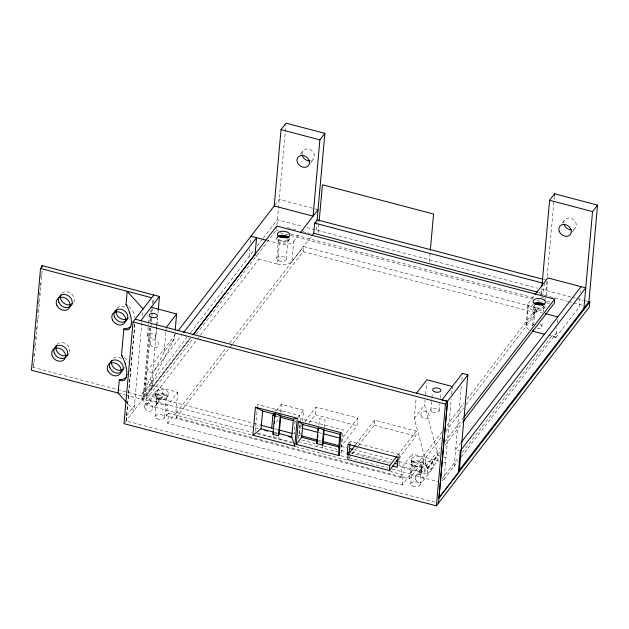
<?xml version="1.0" encoding="UTF-8"?>
<svg xmlns="http://www.w3.org/2000/svg" width="629" height="629" viewBox="0 0 629 629"><rect width="100%" height="100%" fill="white"/><g stroke="black" fill="none" stroke-linecap="round" stroke-linejoin="round"><path stroke-width="0.47" stroke-dasharray="3.15 2.36" d="M156.582 401.404L156.189 404.997L156.464 404.526M421.281 473.126L421.689 468.228L419.26 471.451M32.983 365.323L33.251 362.39M33.769 356.517L34.123 352.61M34.556 347.719L34.815 344.778M35.342 338.913L35.601 335.98M36.128 330.107L36.388 327.174M36.914 321.301L37.174 318.368M37.701 312.503L38.047 308.587M38.487 303.697L38.746 300.764M39.273 294.891L39.533 291.958M40.059 286.093L40.319 283.152M40.846 277.287L41.105 274.354M33.565 367.478L42.206 270.635M134.74 324.069L126.099 420.919L437.54 502.846M126.201 420.95L134.842 324.108M141.847 322.598L133.993 410.658L127.64 403.606M142.461 315.766L142.98 309.908M147.39 335.674L148.428 324.045M148.515 323.078L149.034 317.268M144.356 383.556L177.7 392.331L167.377 405.752L141.902 399.045L142.351 393.958L164.106 352.012L174.43 338.599L175.106 331.019M177.7 392.331L175.884 412.679L146.706 404.997L142.877 400.091L149.332 327.748M149.859 321.891L150.205 317.991M150.732 312.133L150.905 310.183M143.962 396.522L150.079 328.047M150.685 321.199L150.952 318.266M151.471 312.393L151.731 309.46M152.257 303.595L152.698 298.696M150.834 328.244L144.717 396.718L32.81 367.281M150.921 327.269L152.58 308.682M153.099 302.808L153.625 296.943M258.228 428.648L146.313 399.211L146.675 395.138L190.839 337.742M155.717 336.09L156.582 326.404M156.668 325.437L157.274 318.651M151.18 389.304L156.495 329.738M156.582 328.755L156.841 325.822M156.928 324.847L157.541 317.999M157.981 313.108L158.241 310.168M155.418 396.27L155.78 392.197M155.088 416.705L156.141 404.903L158.579 401.782M156.904 396.356L156.566 401.247M164.106 352.012L165.883 332.112M165.97 331.168L166.221 328.322M164.601 417.255L166.418 396.907M167.904 397.001L168.265 392.928M389.776 471.357L403.063 474.856L400.948 477.608L166.465 415.926L167.377 405.752M439.404 461.175L412.184 454.012L410.367 474.36L402.151 485.03L167.676 423.348L168.58 413.174L251.175 434.898M441 437.627L409.424 478.928L176.199 417.577L176.655 412.49L226.102 347.813M249.1 256.569L249.792 248.817M250.311 243.006L250.829 237.196M255.122 431.486L257.277 407.372M257.363 406.405L257.528 404.478L299.388 415.486L298.956 420.314M196.445 334.054L276.422 230.12L276.713 226.865M276.941 224.883L285.936 124.133M277.059 238.179L277.35 234.924M276.736 258.613L278.545 238.265A4.773 2.461 5.1 0 0 283.852 241.041A4.773 2.461 5.1 0 0 287.956 238.32M255.107 254.242L258.928 259.156L277.523 264.046L279.339 243.698A11.18 5.779 5.1 0 0 293.727 241.284L299.585 233.673M286.25 259.172L288.066 238.823M273.19 437.226L273.34 435.535M275.533 410.949L275.691 409.251M277.523 264.046A11.18 5.779 5.1 0 0 291.911 261.633L293.727 241.284M280.628 412.144L281.32 404.321L303.555 410.171L302.51 421.91M278.733 438.688L278.883 436.99M281.077 412.404L281.234 410.713M232.793 343.544L303.092 251.6L303.548 246.513L536.773 307.864L536.317 312.951L466.018 404.903M295.095 421.163L293.955 433.884L295.087 432.414M316.238 230.017L317.15 219.843M298.649 438.735L299.923 424.426M300.261 420.612L300.434 418.702L343.182 429.953L341.146 452.841L299.341 441.841M318.132 232.714L318.919 223.916M308.918 423.128L315.381 414.723L316.065 407.097L357.744 418.057L357.068 425.691L341.201 446.307L341.877 438.68L357.744 418.057M316.992 446.488L317.15 444.789M318.911 424.984L319.493 418.513L325.036 419.968L324.375 427.366M322.535 447.942L322.763 445.403M349.991 443.335L350.149 441.55L400.17 454.704L399.297 464.524M358.263 445.843L374.129 425.22L374.585 420.133L416.272 431.101L415.816 436.188L399.36 457.566M400.948 477.608L401.852 467.433L412.184 454.012M402.151 485.03L403.063 474.856M401.852 467.433L427.335 474.132L427.783 469.045L414.299 418.419L416.115 398.055M409.424 478.928L409.88 473.841L442.053 431.761M411.075 463.518L411.437 459.453M429.285 261.955L430.071 253.157M410.737 483.953L412.553 463.604M427.335 474.132L437.658 460.711L438.114 455.632L424.622 404.997L425.055 400.146M425.574 394.328L426.611 382.699M421.713 468.267L422.067 464.163M420.251 484.511L421.178 470.862M423.561 464.249L423.922 460.184M398.589 465.57L424.198 472.308L424.567 468.235L440.08 448.076M430.841 410.234L431.871 398.613M431.958 397.638L432.39 392.795M439.16 410.651L439.765 403.873M440.284 398.055L440.717 393.211M441.794 480.674L444.05 479.314L451.205 399.171M451.638 394.289L452.337 386.489M454.146 466.199L461.293 386.088M461.82 380.215L462.346 374.349M525.986 325.476L527.802 305.136M528.824 329.454A11.18 5.779 5.1 0 1 526.709 323.392L528.525 303.044L534.383 295.433M532.378 325.853L534.194 305.505M533.73 324.926L534.98 310.938A11.18 5.779 5.1 0 1 528.525 303.044M541.223 294.01L541.742 288.153M541.459 296.29L543.456 293.696L544.368 283.522M541.891 326.412L542.324 321.561M543.189 311.874L543.708 306.064M545.956 290.449L546.868 280.275L544.014 279.52M547.214 276.39L553.976 200.604M554.063 199.629L554.322 196.712M546.294 295.371L547.851 277.932M462.229 452.558L551.767 336.193L555.934 337.286L556.791 327.583M557.223 322.74L557.569 318.864M555.934 337.286L579.238 307.007L579.993 298.28M580.528 292.477L580.685 290.535M156.558 400.107L156.66 402.371M174.43 338.599L152.682 380.545L142.351 393.958M421.375 468.715L425.927 462.7M229.671 343.135L303.548 246.513M176.199 417.577L232.203 344.33M446.818 425.526L464.092 402.93M467.072 399.038L536.773 307.864M445.764 431.392L463.636 408.017M162.825 396.364L152.493 409.778M415.596 476.122L420.707 469.596M300.434 154.097L302.659 151.212M175.656 334.03L146.989 371.283L152.65 372.777L181.325 335.516M274.771 205.219L279.213 199.448L317.11 209.418M310.49 162.958L313.824 158.626M126.547 415.832L134.449 405.571M145.173 391.631L186.986 337.293M190.563 332.639L253.817 250.444M257.355 245.845L262.663 238.949M263.252 238.187L277.397 219.796L302.974 226.526M141.902 399.045L152.226 385.632L152.682 380.545L144.812 378.469M125.037 422.295L189.588 338.402M142.877 400.091L190.595 338.08M146.313 399.211L192.914 338.646M144.992 404.934L155.324 391.513M146.706 404.997L199.833 335.957M200.431 335.178L258.928 259.156M166.465 415.926L168.58 413.174M291.911 261.633L310.907 236.944M167.676 423.348L175.884 412.679M276.249 410.918L281.32 404.321M276.241 422.169L279.064 418.505M297.91 417.499L303.555 410.171M299.034 427.28L301.857 423.616M301.37 426.187L300.198 427.712L299.514 435.347L301.275 433.051M304.9 421.603L316.065 407.097M348.034 444.294L350.149 441.55M355.778 444.569L374.585 420.133M348.859 458.061L357.681 446.606M562.255 223.075L564.472 220.189M414.299 418.419L424.622 404.997M397.465 455.538L416.272 431.101M398.055 457.456L400.17 454.704M572.304 231.944L575.637 227.612M526.709 323.392L540.177 305.883M544.282 300.56L546.035 298.272L541.805 297.163M444.852 441.865L463.353 417.821M424.198 472.308L440.331 451.347M445.088 445.159L462.441 422.617M427.421 468.432L437.745 455.011M427.783 469.045L438.114 455.632L439.86 456.088M423.097 480.965L433.428 467.544M460.994 442.682L455.624 449.664L459.374 450.655M441.928 478.928L458.643 457.212M444.05 479.314L458.329 460.766M461.309 456.882L556.272 333.472L551.767 336.193M157.565 398.81L158.767 399.627A2.956 1.989 -48.5 0 1 158.437 401.75M420.274 474.423L419.071 473.606A2.956 1.989 -48.5 0 1 419.401 471.491M306.763 227.525L537.418 288.2M541.207 289.198L571.179 297.085M572.068 297.313L575.85 298.311M576.73 298.539L583.319 300.277M584.192 300.505L587.054 301.26M538.715 292.446L543.456 293.696M287.39 227.635L297.832 230.379M302.58 231.629L306.378 232.628M307.329 232.879L310.176 233.626M539.014 293.822L567.5 301.315M568.443 301.566L582.69 305.317M276.422 230.12L278.317 230.623M290.645 233.862L534.391 297.989M546.719 301.228L550.517 302.227M280.109 232.746L532.386 299.113M537.127 300.355L542.819 301.857M546.609 302.856L549.455 303.603M267.011 240.459L279.339 243.698M534.98 310.938L542.568 312.935M303.092 251.6L536.317 312.951M548.339 335.281L555.926 337.27M374.129 425.22L415.816 436.188M315.381 414.723L357.068 425.691M443.359 457.008L445.977 457.7M294.081 420.691L295.937 421.178M275.644 416.052L279.347 417.019M443.775 462.323L445.529 462.787M319.139 432.697L321.985 433.444M146.675 395.138L252.897 423.081M253.849 423.333L259.541 424.827M274.503 428.766L277.562 429.568M298.421 435.056L300.324 435.559M318.345 440.3L321.301 441.078M341.107 446.283L346.791 447.777M353.435 449.531L392.315 459.76M398.959 461.505L424.567 468.235M318.376 441.644L321.144 442.376M352.106 452.117L390.798 462.291M274.566 432.382L277.342 433.114M274.354 432.886L277.192 433.64M301.857 440.127L315.129 443.618M323.668 445.859L336.947 449.358M340.737 450.356L345.478 451.598M350.227 452.849L389.107 463.078M118.118 393.023L124.707 394.76M125.651 395.012L142.602 399.47M257.827 433.184L291.306 441.998M176.655 412.49L251.553 432.194M257.237 433.688L292.32 442.918M340.674 455.632L348.254 457.629M349.205 457.881L388.077 468.102M391.867 469.1L409.88 473.841M410.367 474.36L438.602 481.79M295.787 446.637L347.051 460.121M61.901 293.279A7.454 6.062 37.6 0 1 71.682 293.971A7.454 6.062 37.6 0 1 72.909 303.296M117.073 308.367A7.454 6.062 37.6 0 1 126.067 307.667M129.236 316.953A7.454 6.062 37.6 0 1 128.898 317.456M113.409 358.349A7.454 6.062 37.6 0 1 122.144 358.97M124.967 367.281A7.454 6.062 37.6 0 1 124.353 368.319M56.956 344.613A7.454 6.062 37.6 0 1 66.265 344.126A7.454 6.062 37.6 0 1 69.119 353.199M128.945 306.598A14.907 12.132 37.6 0 1 134.779 317.433M124.408 357.461A14.907 12.132 37.6 0 1 128.292 362.1M130.242 368.295A14.907 12.132 37.6 0 1 129.637 372.887M156.409 399.981A3.208 1.777 59.4 0 1 157.596 398.896M156.456 402.308A2.956 0.7 84.7 0 1 156.393 404.282M421.642 468.353A3.208 0.55 -38.3 0 1 421.438 469.187M421.163 473.032A3.208 1.753 70.8 0 1 420.29 474.463M421.383 470.924A2.956 0.7 84.7 0 1 421.446 468.951M539.981 324.336A4.773 2.461 5.1 0 1 541.655 327.19A4.773 2.461 5.1 0 1 537.197 328.605M532.393 325.61A4.773 2.461 5.1 0 1 533.958 324.084M543.676 305.812A4.773 2.461 5.1 0 1 538.786 308.241A4.773 2.461 5.1 0 1 534.265 305.034M563.812 223.326A6.707 5.457 37.6 0 1 568.813 217.948A6.707 5.457 37.6 0 1 576.054 223.311A6.707 5.457 37.6 0 1 572.476 229.742M301.999 154.341A6.707 5.457 37.6 0 1 306.999 148.963A6.707 5.457 37.6 0 1 314.241 154.325A6.707 5.457 37.6 0 1 310.655 160.757M545.162 305.836A6.259 3.231 5.1 0 1 538.18 308.965A6.259 3.231 5.1 0 1 533.125 304.263M289.403 238.249A6.259 3.231 5.1 0 1 282.846 241.748A6.259 3.231 5.1 0 1 277.468 237.007M287.752 238.745A6.259 3.231 5.1 0 1 285.833 242.81A6.259 3.231 5.1 0 1 277.601 241.78A6.259 3.231 5.1 0 1 277.554 237.471M543.401 306.001A6.259 3.231 5.1 0 1 541.247 310.136A6.259 3.231 5.1 0 1 532.881 308.776A6.259 3.231 5.1 0 1 533.848 304.444M278.773 260.744A4.773 2.461 5.1 0 0 286.226 259.415A4.773 2.461 5.1 0 0 279.473 256.522A4.773 2.461 5.1 0 0 278.773 260.744M158.94 398.479A4.773 2.461 5.1 0 0 166.402 397.151A4.773 2.461 5.1 0 0 159.64 394.265A4.773 2.461 5.1 0 0 158.94 398.479M157.124 418.828A4.773 2.461 5.1 0 0 164.586 417.499A4.773 2.461 5.1 0 0 157.824 414.613A4.773 2.461 5.1 0 0 157.124 418.828M144.874 408.095A4.474 3.64 37.6 0 0 152.045 410.36A4.474 3.64 37.6 0 0 149.317 403.606A4.474 3.64 37.6 0 0 144.874 408.095M155.198 394.682A4.474 3.64 37.6 0 0 162.376 396.946A4.474 3.64 37.6 0 0 159.64 390.192A4.474 3.64 37.6 0 0 155.198 394.682M149.199 337.514A4.175 2.154 5.1 0 0 155.709 336.318A4.175 2.154 5.1 0 0 149.765 333.81A4.175 2.154 5.1 0 0 149.199 337.514M432.642 412.074A4.175 2.154 5.1 0 0 439.152 410.886A4.175 2.154 5.1 0 0 433.208 408.378A4.175 2.154 5.1 0 0 432.642 412.074M414.59 465.735A4.773 2.461 5.1 0 0 422.051 464.406A4.773 2.461 5.1 0 0 415.289 461.513A4.773 2.461 5.1 0 0 414.59 465.735M412.781 486.083A4.773 2.461 5.1 0 0 420.235 484.755A4.773 2.461 5.1 0 0 413.473 481.861A4.773 2.461 5.1 0 0 412.781 486.083M415.478 479.282A4.474 3.64 37.6 0 0 422.649 481.547A4.474 3.64 37.6 0 0 419.92 474.793A4.474 3.64 37.6 0 0 415.478 479.282M425.802 465.869A4.474 3.64 37.6 0 0 432.98 468.125A4.474 3.64 37.6 0 0 430.244 461.371A4.474 3.64 37.6 0 0 425.802 465.869M158.131 399.077A6.259 3.231 5.1 0 0 167.888 397.292A6.259 3.231 5.1 0 0 158.972 393.526A6.259 3.231 5.1 0 0 158.131 399.077M158.453 394.988A6.259 3.231 5.1 0 0 168.25 393.243A6.259 3.231 5.1 0 0 159.373 389.453A6.259 3.231 5.1 0 0 158.453 394.988M413.78 466.333A6.259 3.231 5.1 0 0 423.537 464.548A6.259 3.231 5.1 0 0 414.629 460.782A6.259 3.231 5.1 0 0 413.78 466.333M414.11 462.244A6.259 3.231 5.1 0 0 423.899 460.499A6.259 3.231 5.1 0 0 415.03 456.709A6.259 3.231 5.1 0 0 414.11 462.244M150.543 344.519A4.474 3.64 37.6 0 0 157.722 346.776A4.474 3.64 37.6 0 0 154.993 340.022A4.474 3.64 37.6 0 0 150.543 344.519M421.155 415.698A4.474 3.64 37.6 0 0 428.325 417.963A4.474 3.64 37.6 0 0 425.597 411.209A4.474 3.64 37.6 0 0 421.155 415.698"/><path stroke-width="0.94" d="M42.646 265.745L40.531 268.497L31.45 370.229L118.118 393.023L126.374 402.198M41.718 267.506L41.891 265.548L159.459 296.479L158.241 310.168M118.118 393.023L119.306 379.759A14.907 12.132 37.6 0 0 126.193 377.542L126.767 374.68M131.304 323.809L130.738 326.671A14.907 12.132 37.6 0 1 123.842 328.888L121.476 355.432A14.907 12.132 37.6 0 1 122.474 356.03M129.731 312.668L128.387 309.122A24.059 10.009 79.1 0 0 126.012 304.57L127.2 291.298L143.074 308.933M153.798 294.985L133.057 321.938L123.984 423.671L436.377 505.85L589.334 307.062L589.79 301.975L587.926 301.488M175.192 330.068L176.631 313.957L151.164 307.259M252.921 435.205L255.413 407.222L297.273 418.238L294.773 446.213L252.921 435.205L261.043 428.829L262.639 411.028L255.413 407.222M178.046 330.925L274.213 205.942L281.029 129.645L286.022 123.15L324.863 133.372L317.15 219.843L314.649 223.091L313.745 233.265L312.039 235.474M271.728 428.034L272.86 415.321L273.992 413.851M272.947 434.269L274.787 413.709L280.33 415.164L280.778 415.8L279.19 433.601L278.49 435.724L272.947 434.269L273.34 433.074M274.401 423.71L274.566 421.839M274.983 417.153L275.148 415.274M275.384 412.648L275.235 414.338L262.639 411.028M278.49 435.724L280.33 415.164M294.773 446.213L291.785 436.911L293.373 419.111L297.273 418.238M324.863 133.372L319.87 139.866L313.061 216.164L274.213 205.942M296.275 444.341L298.319 421.454L341.067 432.697L339.023 455.593L296.275 444.341L301.692 437.257L302.824 424.536L298.319 421.454M319.178 220.976L322.41 184.784L433.562 214.025L430.33 250.216M339.023 455.593L338.748 447.007L322.992 442.863L322.292 444.986L316.757 443.524L318.132 428.05L323.676 429.513L324.124 430.142L322.763 445.403M317.802 437.485L317.975 435.535M318.408 430.645L318.132 428.05M322.292 444.986L323.676 429.513M338.748 447.007L339.888 434.285L341.067 432.697M349.048 454.618L347.161 454.122L348.034 444.294L398.055 457.456L397.182 467.276L392.457 466.034M355.196 445.332L348.144 454.5L347.688 459.587L389.367 470.555L398.188 459.099M349.913 444.223L349.276 451.37L347.161 454.122M389.367 470.555L389.823 465.468L396.875 456.3M436.377 505.85L445.45 404.117L447.565 401.365L135.18 319.186M589.79 301.975L438.94 498.011L447.455 401.333L467.874 374.798L462.433 373.367L442.014 399.902L447.565 401.365L438.492 503.098M467.874 374.798L459.249 471.443L458.502 471.247L460.318 450.899L585.748 287.893L547.851 277.932L534.972 294.671M544.549 334.282L533.164 331.286L533.282 330.013M541.915 286.203L549.589 200.297L554.581 193.803L597.55 205.101L588.925 301.747L458.502 471.247M554.408 195.745L554.581 193.803M193.229 334.644L276.784 226.055L554.668 299.152L554.306 303.225L462.991 421.894M583.932 308.241L592.557 211.596L597.55 205.101M316.757 443.524L317.315 441.802M130.738 326.671L129.102 329.234L126.531 329.958A24.059 10.009 79.1 0 1 123.842 328.881M126.193 377.534L124.566 380.097L121.987 380.828A24.059 10.009 79.1 0 1 119.306 379.743M140.841 320.68L159.459 296.479M166.308 327.379L176.631 313.957M183.707 332.411L256.577 237.715L255.107 254.242L192.985 334.974M300.175 232.911L318.054 209.669M301.959 425.424L303.131 423.899M416.547 393.204L426.871 379.79L452.337 386.489M463.95 417.051L554.668 299.152M461.592 441.904L581.047 286.659M438.83 497.979L459.249 471.443M281.029 129.645L319.87 139.866M549.589 200.297L592.557 211.596M317.15 219.843L543.071 279.276M314.649 223.091L542.465 283.019M313.745 233.265L537.764 292.194M250.916 236.221L266.059 240.207M545.414 313.682L557.742 316.93M40.531 268.497L151.683 297.737M133.057 321.938L445.45 404.117M278.93 415.313L293.373 419.111M272.86 415.321L275.644 416.052M280.275 417.263L293.24 420.675M302.824 424.536L318.581 428.687M322.276 429.654L339.888 434.285M302.093 428.215L318.195 432.445M323.88 433.947L340.934 438.429M260.485 425.078L273.764 428.569M278.505 429.819L292.108 433.397M301.267 435.803L317.511 440.08M323.086 441.542L339.306 445.812M349.638 448.532L352.484 449.279M396.113 460.758L398.008 461.254M301.692 437.257L317.448 441.401M394.572 463.29L397.41 464.029M261.043 428.829L273.646 432.147M279.19 433.601L291.785 436.911M264.864 430.393L267.71 431.14M288.577 436.628L291.424 437.383M348.144 454.5L389.823 465.468M274.787 413.709L275.18 414.259M125.187 363.538L123.85 359.985A24.059 10.009 79.1 0 0 121.468 355.44M279.496 236.819A4.773 2.461 5.1 0 1 287.154 237.345M72.445 303.713A7.454 6.062 37.6 0 1 63.694 303.084A7.454 6.062 37.6 0 1 60.887 294.781M128.025 318.337A7.454 6.062 37.6 0 1 119.274 317.708A7.454 6.062 37.6 0 1 116.459 309.405M123.481 369.199A7.454 6.062 37.6 0 1 114.73 368.57A7.454 6.062 37.6 0 1 111.923 360.268M68.372 354.166A7.454 6.062 37.6 0 1 59.464 354.182A7.454 6.062 37.6 0 1 56.343 345.651M126.012 304.562A14.907 12.132 37.6 0 1 127.019 305.167M129.668 312.747A13.327 5.543 79.1 0 1 131.414 323.911M125.132 363.609A13.327 5.543 79.1 0 1 126.869 374.782M533.164 331.286A11.18 5.779 5.1 0 1 532.244 331.019M535.137 304.059A4.773 2.461 5.1 0 1 543.063 304.813M571.289 229.852A6.707 5.457 37.6 0 1 564.056 224.482M310.066 160.843A6.707 5.457 37.6 0 1 302.085 154.907M533.958 303.532A6.259 3.231 5.1 0 1 544.36 304.522M278.309 236.276A6.259 3.231 5.1 0 1 289.002 237.589M279.693 236.795A6.259 3.231 5.1 0 1 286.997 238.124M534.949 304.122A6.259 3.231 5.1 0 1 542.646 305.38M58.835 302.282A7.454 6.062 37.6 0 0 70.794 306.048A7.454 6.062 37.6 0 0 66.242 294.789A7.454 6.062 37.6 0 0 58.835 302.282M114.415 316.898A7.454 6.062 37.6 0 0 126.374 320.672A7.454 6.062 37.6 0 0 121.822 309.413A7.454 6.062 37.6 0 0 114.415 316.898M109.871 367.761A7.454 6.062 37.6 0 0 121.837 371.535A7.454 6.062 37.6 0 0 117.285 360.275A7.454 6.062 37.6 0 0 109.871 367.761M54.298 353.144A7.454 6.062 37.6 0 0 66.257 356.918A7.454 6.062 37.6 0 0 61.705 345.659A7.454 6.062 37.6 0 0 54.298 353.144M151.015 317.165A4.175 2.154 5.1 0 0 157.517 315.978A4.175 2.154 5.1 0 0 151.581 313.47A4.175 2.154 5.1 0 0 151.015 317.165M434.458 391.725A4.175 2.154 5.1 0 0 440.968 390.538A4.175 2.154 5.1 0 0 435.024 388.03A4.175 2.154 5.1 0 0 434.458 391.725M559.252 231.511A6.707 5.457 37.6 0 0 570.016 234.9A6.707 5.457 37.6 0 0 565.919 224.773A6.707 5.457 37.6 0 0 559.252 231.511M297.431 162.526A6.707 5.457 37.6 0 0 308.194 165.922A6.707 5.457 37.6 0 0 304.098 155.788A6.707 5.457 37.6 0 0 297.431 162.526M535.751 304.161A6.259 3.231 5.1 0 0 545.547 302.415A6.259 3.231 5.1 0 0 536.671 298.618A6.259 3.231 5.1 0 0 535.751 304.161M280.102 236.905A6.259 3.231 5.1 0 0 289.89 235.16A6.259 3.231 5.1 0 0 281.014 231.37A6.259 3.231 5.1 0 0 280.102 236.905M56.948 305.537A7.454 6.062 37.6 0 0 69.001 308.438A7.454 6.062 37.6 0 0 63.576 297.391A7.454 6.062 37.6 0 0 56.948 305.537M112.528 320.161A7.454 6.062 37.6 0 0 124.581 323.062A7.454 6.062 37.6 0 0 119.156 312.008A7.454 6.062 37.6 0 0 112.528 320.161M107.984 371.024A7.454 6.062 37.6 0 0 120.037 373.925A7.454 6.062 37.6 0 0 114.62 362.878A7.454 6.062 37.6 0 0 107.984 371.024M52.411 356.407A7.454 6.062 37.6 0 0 64.465 359.308A7.454 6.062 37.6 0 0 59.04 348.254A7.454 6.062 37.6 0 0 52.411 356.407"/></g></svg>
